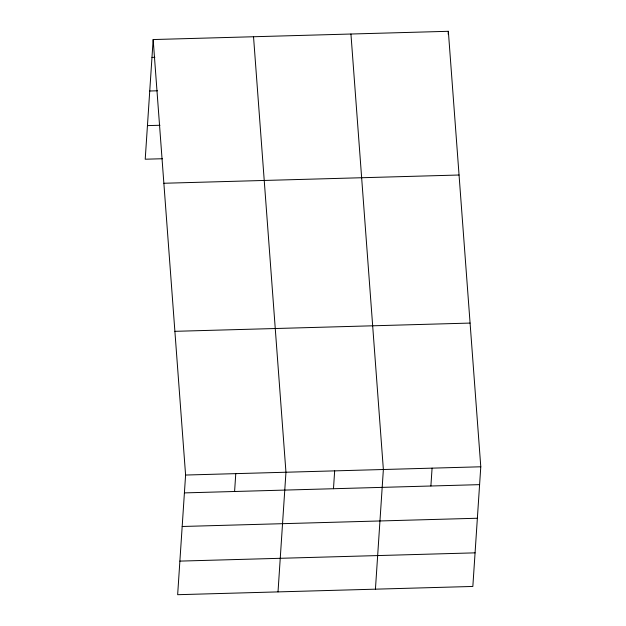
<?xml version="1.0" encoding="UTF-8"?>
<svg xmlns="http://www.w3.org/2000/svg" width="626" height="626" viewBox="0 0 626 626"><rect width="100%" height="100%" fill="white"/><g stroke="black" fill="none" stroke-linecap="round" stroke-linejoin="round"><path stroke-width="0.94" d="M153.159 39.548L185.593 475.04L177.651 594.7L472.841 586.452L480.784 466.785L448.349 31.3L153.159 39.548L145.216 159.215L162.588 158.73M234.594 491.488L235.775 473.639M278.014 591.891L285.957 472.231L253.53 36.746M333.478 488.726L334.667 470.869M375.428 589.176L383.37 469.508L350.943 34.023M448.169 34.117L448.349 31.3M430.891 486.003L432.081 468.146M151.977 57.404L154.872 57.326M149.747 91.005L157.462 90.786M147.446 125.615L159.99 125.263M163.863 183.261L459.054 175.014M174.889 331.326L470.087 323.079M185.593 475.04L480.784 466.785M184.412 492.897L479.602 484.641M182.174 526.489L477.372 518.242M179.881 561.107L475.071 552.852"/></g></svg>
